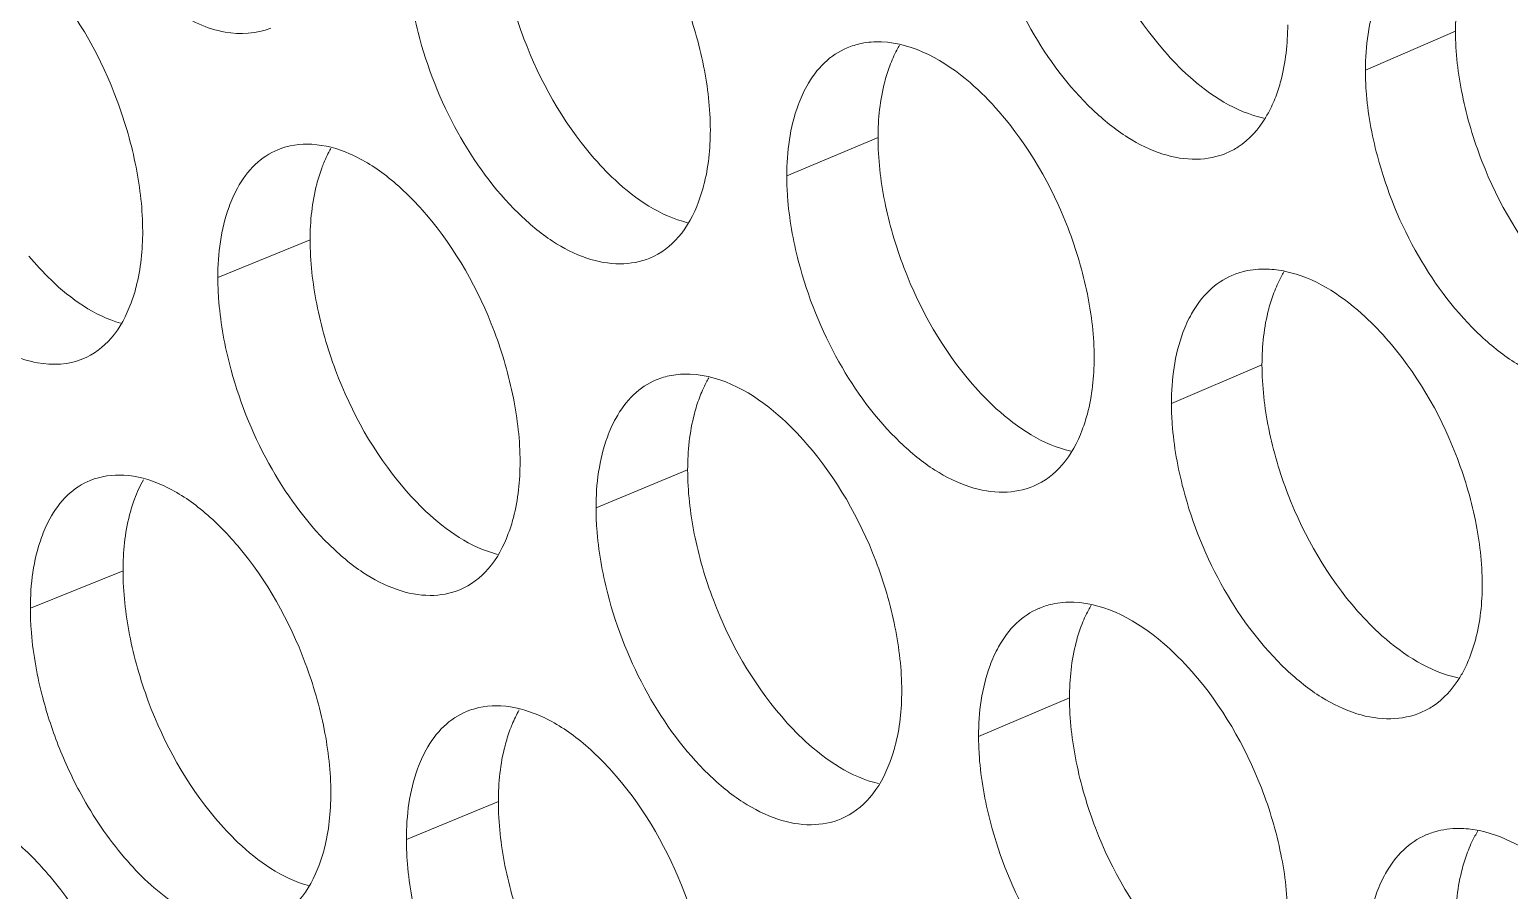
# Model space of a CAD drawing. Header units: millimetres. Extents: x 1177 to 4147, y 93 to 2194.
# Drawn here: x 2542.44 to 2555.49, y 786.15 to 793.74 of the extents above; entities that cross this region are included whole.
import ezdxf

# ---------------------------------------------------------------- set-up
doc = ezdxf.new("R2010")
doc.units = ezdxf.units.MM
doc.header["$LTSCALE"] = 0.1
doc.layers.get('0').update_dxf_attribs({"lineweight": 13})
doc.layers.add('标注', color=251, linetype='Continuous', lineweight=9)

# ---------------------------------------------------------------- blocks, each defined once
blk = doc.blocks.new('02')
at = {"layer": '标注'}
for p, q in [((4419.156, 725.169), (4418.02, 724.679)), ((4411.878, 723.828), (4410.728, 723.347)), ((4404.721, 722.539), (4403.558, 722.066)), ((4416.717, 720.966), (4415.576, 720.479)), ((4409.479, 719.643), (4408.324, 719.164)), ((4402.363, 718.37), (4401.195, 717.9)), ((4402.363, 718.37), (4401.195, 717.9)), ((4414.291, 716.769), (4413.145, 716.285)), ((4407.093, 715.463), (4405.934, 714.987)), ((4407.093, 715.463), (4405.934, 714.987))]:
    blk.add_line(p, q, dxfattribs=at)
for centre, radius, start, end in [((4411.856, 724.08), 0.952, 101.531, 112.7006), ((4416.719, 721.202), 0.968, 103.1675, 113.1121), ((4414.281, 717.013), 0.96, 102.3564, 112.9065), ((4419.171, 714.146), 0.976, 103.9644, 113.3177)]:
    blk.add_arc(centre, radius, start, end, dxfattribs=at)
for points, knots in [([(4401.34, 728.066), (4401.396, 727.847), (4401.535, 727.415), (4401.862, 726.71), (4402.332, 726.015), (4402.943, 725.428), (4403.596, 725.112), (4404.046, 725.135), (4404.224, 725.207)], [0, 0, 0, 0, 0.152387, 0.304947, 0.522872, 0.714293, 0.870269, 1, 1, 1, 1]), ([(4414.291, 728.019), (4414.291, 727.75), (4414.357, 727.19), (4414.675, 726.107), (4415.114, 725.343), (4415.489, 724.915)], [0, 0, 0, 0, 0.239131, 0.495711, 1, 1, 1, 1]), ([(4409.765, 723.923), (4409.765, 724.193), (4409.699, 724.753), (4409.384, 725.837), (4408.949, 726.603), (4408.578, 727.034)], [0, 0, 0, 0, 0.239132, 0.495807, 1, 1, 1, 1]), ([(4407.093, 726.713), (4407.093, 726.443), (4407.158, 725.884), (4407.471, 724.799), (4407.902, 724.032), (4408.271, 723.6)], [0, 0, 0, 0, 0.239345, 0.496163, 1, 1, 1, 1]), ([(4413.295, 726.453), (4413.409, 726.014), (4413.742, 725.189), (4414.389, 724.32), (4414.994, 723.827), (4415.442, 723.606), (4415.879, 723.53), (4416.156, 723.584), (4416.276, 723.635)], [0, 0, 0, 0, 0.301654, 0.585147, 0.709328, 0.817996, 0.913192, 1, 1, 1, 1]), ([(4405.934, 726.237), (4405.934, 726.15), (4405.948, 725.786), (4406.012, 725.423), (4406.081, 725.154)], [0, 0, 0, 0, 0.237945, 1, 1, 1, 1]), ([(4419.308, 726.075), (4419.282, 726.009), (4419.189, 725.716), (4419.156, 725.405), (4419.156, 725.169)], [0, 0, 0, 0, 0.230606, 1, 1, 1, 1]), ([(4402.611, 722.649), (4402.611, 722.918), (4402.546, 723.479), (4402.236, 724.564), (4401.81, 725.333), (4401.444, 725.768)], [0, 0, 0, 0, 0.239348, 0.496261, 1, 1, 1, 1]), ([(4418.275, 725.809), (4418.233, 725.733), (4418.072, 725.378), (4418.02, 724.981), (4418.02, 724.679)], [0, 0, 0, 0, 0.224262, 1, 1, 1, 1]), ([(4406.081, 725.154), (4406.194, 724.716), (4406.519, 723.892), (4407.152, 723.02), (4407.745, 722.521), (4408.183, 722.295), (4408.613, 722.213), (4408.886, 722.262), (4409.004, 722.311)], [0, 0, 0, 0, 0.303115, 0.587343, 0.711479, 0.819744, 0.914178, 1, 1, 1, 1]), ([(4416.89, 724.343), (4416.915, 724.409), (4417.008, 724.702), (4417.041, 725.012), (4417.041, 725.249)], [0, 0, 0, 0, 0.230542, 1, 1, 1, 1]), ([(4419.156, 725.169), (4419.156, 724.899), (4419.223, 724.34), (4419.545, 723.257), (4419.99, 722.495), (4420.367, 722.07)], [0, 0, 0, 0, 0.23899, 0.49541, 1, 1, 1, 1]), ([(4411.489, 724.959), (4411.384, 724.915), (4411.181, 724.779), (4411.039, 724.583), (4410.979, 724.475)], [0, 0, 0, 0, 0.479105, 1, 1, 1, 1]), ([(4413.402, 724.156), (4413.289, 724.285), (4412.887, 724.697), (4412.33, 725.018), (4411.921, 725.034)], [0, 0, 0, 0, 0.295157, 1, 1, 1, 1]), ([(4412.149, 724.991), (4412.137, 724.972), (4412.091, 724.889), (4412.052, 724.801), (4412.027, 724.734)], [0, 0, 0, 0, 0.242084, 1, 1, 1, 1]), ([(4415.489, 724.915), (4415.584, 724.806), (4415.935, 724.444), (4416.387, 724.15), (4416.741, 724.073)], [0, 0, 0, 0, 0.285359, 1, 1, 1, 1]), ([(4412.027, 724.734), (4412.002, 724.668), (4411.91, 724.375), (4411.878, 724.065), (4411.878, 723.828)], [0, 0, 0, 0, 0.230164, 1, 1, 1, 1]), ([(4418.02, 724.679), (4418.02, 724.592), (4418.034, 724.228), (4418.1, 723.866), (4418.171, 723.598)], [0, 0, 0, 0, 0.238083, 1, 1, 1, 1]), ([(4410.979, 724.475), (4410.937, 724.399), (4410.779, 724.044), (4410.728, 723.648), (4410.728, 723.347)], [0, 0, 0, 0, 0.223573, 1, 1, 1, 1]), ([(4416.762, 724.078), (4416.774, 724.099), (4416.823, 724.184), (4416.863, 724.274), (4416.89, 724.343)], [0, 0, 0, 0, 0.242095, 1, 1, 1, 1]), ([(4414.602, 721.051), (4414.602, 721.321), (4414.535, 721.88), (4414.216, 722.964), (4413.776, 723.727), (4413.402, 724.156)], [0, 0, 0, 0, 0.238989, 0.495505, 1, 1, 1, 1]), ([(4416.276, 723.635), (4416.325, 723.656), (4416.522, 723.76), (4416.675, 723.934), (4416.762, 724.078)], [0, 0, 0, 0, 0.240168, 1, 1, 1, 1]), ([(4398.991, 723.905), (4399.046, 723.686), (4399.183, 723.255), (4399.508, 722.549), (4399.975, 721.854), (4400.581, 721.266), (4401.229, 720.947), (4401.678, 720.967), (4401.855, 721.039)], [0, 0, 0, 0, 0.152652, 0.305439, 0.523584, 0.715027, 0.870754, 1, 1, 1, 1]), ([(4409.616, 723.019), (4409.641, 723.085), (4409.733, 723.378), (4409.765, 723.687), (4409.765, 723.923)], [0, 0, 0, 0, 0.2301, 1, 1, 1, 1]), ([(4411.878, 723.828), (4411.878, 723.559), (4411.944, 722.999), (4412.26, 721.915), (4412.697, 721.15), (4413.069, 720.721)], [0, 0, 0, 0, 0.239203, 0.495862, 1, 1, 1, 1]), ([(4404.314, 723.676), (4404.209, 723.633), (4404.005, 723.497), (4403.864, 723.3), (4403.804, 723.191)], [0, 0, 0, 0, 0.477633, 1, 1, 1, 1]), ([(4406.187, 722.856), (4406.042, 723.025), (4405.748, 723.321), (4405.257, 723.638), (4404.765, 723.774), (4404.448, 723.731), (4404.314, 723.676)], [0, 0, 0, 0, 0.307488, 0.573733, 0.799889, 1, 1, 1, 1]), ([(4404.982, 723.69), (4404.948, 723.632), (4404.909, 723.55), (4404.876, 723.466), (4404.868, 723.444)], [0, 0, 0, 0, 0.741798, 1, 1, 1, 1]), ([(4408.271, 723.6), (4408.363, 723.493), (4408.701, 723.136), (4409.133, 722.841), (4409.476, 722.756)], [0, 0, 0, 0, 0.285343, 1, 1, 1, 1]), ([(4404.868, 723.444), (4404.843, 723.378), (4404.753, 723.084), (4404.721, 722.775), (4404.721, 722.539)], [0, 0, 0, 0, 0.229724, 1, 1, 1, 1]), ([(4418.171, 723.598), (4418.287, 723.158), (4418.626, 722.332), (4419.282, 721.466), (4419.895, 720.976), (4420.348, 720.759), (4420.791, 720.687), (4421.07, 720.743), (4421.191, 720.796)], [0, 0, 0, 0, 0.30069, 0.583702, 0.707914, 0.81685, 0.912547, 1, 1, 1, 1]), ([(4410.728, 723.347), (4410.728, 723.26), (4410.742, 722.895), (4410.807, 722.534), (4410.877, 722.265)], [0, 0, 0, 0, 0.238, 1, 1, 1, 1]), ([(4403.804, 723.191), (4403.763, 723.115), (4403.607, 722.76), (4403.558, 722.366), (4403.558, 722.066)], [0, 0, 0, 0, 0.222904, 1, 1, 1, 1]), ([(4407.367, 719.743), (4407.367, 720.012), (4407.301, 720.572), (4406.988, 721.657), (4406.555, 722.424), (4406.187, 722.856)], [0, 0, 0, 0, 0.239204, 0.495958, 1, 1, 1, 1]), ([(4409.004, 722.311), (4409.142, 722.368), (4409.405, 722.571), (4409.557, 722.86), (4409.616, 723.019)], [0, 0, 0, 0, 0.467218, 1, 1, 1, 1]), ([(4402.465, 721.745), (4402.49, 721.811), (4402.58, 722.104), (4402.611, 722.413), (4402.611, 722.649)], [0, 0, 0, 0, 0.22966, 1, 1, 1, 1]), ([(4404.721, 722.539), (4404.721, 722.269), (4404.786, 721.709), (4405.096, 720.624), (4405.525, 719.856), (4405.893, 719.423)], [0, 0, 0, 0, 0.239417, 0.496314, 1, 1, 1, 1]), ([(4401.176, 722.336), (4401.264, 722.231), (4401.588, 721.878), (4402.002, 721.584), (4402.333, 721.49)], [0, 0, 0, 0, 0.285256, 1, 1, 1, 1]), ([(4410.877, 722.265), (4410.991, 721.826), (4411.321, 721.001), (4411.963, 720.131), (4412.564, 719.636), (4413.009, 719.414), (4413.444, 719.335), (4413.719, 719.387), (4413.839, 719.438)], [0, 0, 0, 0, 0.302139, 0.585875, 0.710041, 0.818575, 0.913518, 1, 1, 1, 1]), ([(4416.994, 722.137), (4416.982, 722.116), (4416.934, 722.031), (4416.894, 721.942), (4416.867, 721.873)], [0, 0, 0, 0, 0.242079, 1, 1, 1, 1]), ([(4418.279, 721.301), (4418.183, 721.41), (4417.827, 721.772), (4417.372, 722.066), (4417.015, 722.142)], [0, 0, 0, 0, 0.285173, 1, 1, 1, 1]), ([(4403.558, 722.066), (4403.558, 721.979), (4403.572, 721.614), (4403.635, 721.252), (4403.704, 720.982)], [0, 0, 0, 0, 0.237919, 1, 1, 1, 1]), ([(4416.339, 722.092), (4416.234, 722.048), (4416.032, 721.911), (4415.89, 721.716), (4415.83, 721.609)], [0, 0, 0, 0, 0.480026, 1, 1, 1, 1]), ([(4401.855, 721.039), (4401.992, 721.094), (4402.256, 721.297), (4402.406, 721.586), (4402.465, 721.745)], [0, 0, 0, 0, 0.465305, 1, 1, 1, 1]), ([(4416.867, 721.873), (4416.842, 721.806), (4416.749, 721.513), (4416.717, 721.203), (4416.717, 720.966)], [0, 0, 0, 0, 0.230459, 1, 1, 1, 1]), ([(4415.83, 721.609), (4415.787, 721.533), (4415.627, 721.177), (4415.576, 720.781), (4415.576, 720.479)], [0, 0, 0, 0, 0.22403, 1, 1, 1, 1]), ([(4419.493, 718.202), (4419.493, 718.471), (4419.425, 719.031), (4419.102, 720.113), (4418.657, 720.875), (4418.279, 721.301)], [0, 0, 0, 0, 0.238846, 0.495203, 1, 1, 1, 1]), ([(4414.452, 720.146), (4414.477, 720.212), (4414.57, 720.505), (4414.602, 720.815), (4414.602, 721.051)], [0, 0, 0, 0, 0.230395, 1, 1, 1, 1]), ([(4403.704, 720.982), (4403.816, 720.544), (4404.139, 719.72), (4404.767, 718.848), (4405.356, 718.347), (4405.791, 718.12), (4406.218, 718.035), (4406.49, 718.083), (4406.608, 718.131)], [0, 0, 0, 0, 0.303606, 0.588083, 0.712204, 0.820335, 0.914512, 1, 1, 1, 1]), ([(4410.983, 719.967), (4410.871, 720.097), (4410.472, 720.508), (4409.918, 720.832), (4409.51, 720.848)], [0, 0, 0, 0, 0.295598, 1, 1, 1, 1]), ([(4409.746, 720.802), (4409.735, 720.783), (4409.69, 720.701), (4409.652, 720.615), (4409.627, 720.548)], [0, 0, 0, 0, 0.242093, 1, 1, 1, 1]), ([(4416.717, 720.966), (4416.717, 720.697), (4416.783, 720.137), (4417.103, 719.054), (4417.545, 718.291), (4417.921, 717.864)], [0, 0, 0, 0, 0.23906, 0.495561, 1, 1, 1, 1]), ([(4409.084, 720.776), (4408.978, 720.732), (4408.775, 720.596), (4408.634, 720.4), (4408.574, 720.291)], [0, 0, 0, 0, 0.478627, 1, 1, 1, 1]), ([(4413.069, 720.721), (4413.163, 720.613), (4413.51, 720.252), (4413.955, 719.958), (4414.306, 719.878)], [0, 0, 0, 0, 0.285361, 1, 1, 1, 1]), ([(4409.627, 720.548), (4409.602, 720.482), (4409.511, 720.189), (4409.479, 719.879), (4409.479, 719.643)], [0, 0, 0, 0, 0.230017, 1, 1, 1, 1]), ([(4415.576, 720.479), (4415.576, 720.393), (4415.59, 720.028), (4415.656, 719.666), (4415.726, 719.398)], [0, 0, 0, 0, 0.238055, 1, 1, 1, 1]), ([(4408.574, 720.291), (4408.532, 720.216), (4408.375, 719.86), (4408.324, 719.465), (4408.324, 719.164)], [0, 0, 0, 0, 0.223347, 1, 1, 1, 1]), ([(4413.839, 719.438), (4413.976, 719.496), (4414.239, 719.699), (4414.392, 719.987), (4414.452, 720.146)], [0, 0, 0, 0, 0.468447, 1, 1, 1, 1]), ([(4412.177, 716.859), (4412.177, 717.129), (4412.11, 717.689), (4411.793, 718.773), (4411.355, 719.537), (4410.983, 719.967)], [0, 0, 0, 0, 0.23906, 0.495656, 1, 1, 1, 1]), ([(4407.219, 718.839), (4407.244, 718.905), (4407.335, 719.197), (4407.367, 719.507), (4407.367, 719.743)], [0, 0, 0, 0, 0.229953, 1, 1, 1, 1]), ([(4401.95, 719.509), (4401.844, 719.467), (4401.64, 719.331), (4401.499, 719.134), (4401.44, 719.024)], [0, 0, 0, 0, 0.477116, 1, 1, 1, 1]), ([(4401.95, 719.509), (4401.844, 719.467), (4401.64, 719.331), (4401.499, 719.134), (4401.44, 719.024)], [0, 0, 0, 0, 0.477116, 1, 1, 1, 1]), ([(4403.809, 718.684), (4403.666, 718.853), (4403.374, 719.149), (4402.886, 719.467), (4402.398, 719.605), (4402.083, 719.563), (4401.95, 719.509)], [0, 0, 0, 0, 0.307992, 0.574392, 0.80034, 1, 1, 1, 1]), ([(4403.809, 718.684), (4403.666, 718.853), (4403.374, 719.149), (4402.886, 719.467), (4402.398, 719.605), (4402.083, 719.563), (4401.95, 719.509)], [0, 0, 0, 0, 0.307992, 0.574392, 0.80034, 1, 1, 1, 1]), ([(4409.479, 719.643), (4409.479, 719.373), (4409.544, 718.813), (4409.858, 717.729), (4410.293, 716.963), (4410.664, 716.533)], [0, 0, 0, 0, 0.239274, 0.496012, 1, 1, 1, 1]), ([(4405.893, 719.423), (4405.983, 719.317), (4406.316, 718.961), (4406.742, 718.666), (4407.081, 718.578)], [0, 0, 0, 0, 0.285322, 1, 1, 1, 1]), ([(4415.726, 719.398), (4415.842, 718.959), (4416.177, 718.132), (4416.829, 717.265), (4417.438, 716.773), (4417.888, 716.555), (4418.328, 716.48), (4418.606, 716.536), (4418.727, 716.588)], [0, 0, 0, 0, 0.301171, 0.584422, 0.708619, 0.817421, 0.912868, 1, 1, 1, 1]), ([(4402.508, 719.275), (4402.484, 719.209), (4402.394, 718.916), (4402.363, 718.606), (4402.363, 718.37)], [0, 0, 0, 0, 0.229578, 1, 1, 1, 1]), ([(4402.508, 719.275), (4402.484, 719.209), (4402.394, 718.916), (4402.363, 718.606), (4402.363, 718.37)], [0, 0, 0, 0, 0.229578, 1, 1, 1, 1]), ([(4408.324, 719.164), (4408.324, 719.077), (4408.339, 718.713), (4408.403, 718.351), (4408.472, 718.082)], [0, 0, 0, 0, 0.237972, 1, 1, 1, 1]), ([(4401.44, 719.024), (4401.399, 718.949), (4401.244, 718.594), (4401.195, 718.2), (4401.195, 717.9)], [0, 0, 0, 0, 0.222686, 1, 1, 1, 1]), ([(4401.44, 719.024), (4401.399, 718.949), (4401.244, 718.594), (4401.195, 718.2), (4401.195, 717.9)], [0, 0, 0, 0, 0.222686, 1, 1, 1, 1]), ([(4406.608, 718.131), (4406.745, 718.188), (4407.009, 718.391), (4407.16, 718.679), (4407.219, 718.839)], [0, 0, 0, 0, 0.46659, 1, 1, 1, 1]), ([(4404.982, 715.568), (4404.982, 715.838), (4404.917, 716.398), (4404.605, 717.483), (4404.176, 718.25), (4403.809, 718.684)], [0, 0, 0, 0, 0.239276, 0.49611, 1, 1, 1, 1]), ([(4404.982, 715.568), (4404.982, 715.838), (4404.917, 716.398), (4404.605, 717.483), (4404.176, 718.25), (4403.809, 718.684)], [0, 0, 0, 0, 0.239276, 0.49611, 1, 1, 1, 1]), ([(4402.363, 718.37), (4402.363, 718.101), (4402.427, 717.54), (4402.736, 716.455), (4403.162, 715.686), (4403.527, 715.252)], [0, 0, 0, 0, 0.239489, 0.496465, 1, 1, 1, 1]), ([(4402.363, 718.37), (4402.363, 718.101), (4402.427, 717.54), (4402.736, 716.455), (4403.162, 715.686), (4403.527, 715.252)], [0, 0, 0, 0, 0.239489, 0.496465, 1, 1, 1, 1]), ([(4419.341, 717.296), (4419.366, 717.362), (4419.46, 717.655), (4419.493, 717.965), (4419.493, 718.202)], [0, 0, 0, 0, 0.23069, 1, 1, 1, 1]), ([(4408.472, 718.082), (4408.585, 717.643), (4408.913, 716.818), (4409.551, 715.948), (4410.148, 715.451), (4410.589, 715.227), (4411.022, 715.146), (4411.296, 715.197), (4411.415, 715.247)], [0, 0, 0, 0, 0.302626, 0.586607, 0.710758, 0.819158, 0.913847, 1, 1, 1, 1]), ([(4401.195, 717.9), (4401.195, 717.813), (4401.209, 717.448), (4401.272, 717.086), (4401.34, 716.816)], [0, 0, 0, 0, 0.237892, 1, 1, 1, 1]), ([(4401.195, 717.9), (4401.195, 717.813), (4401.209, 717.448), (4401.272, 717.086), (4401.34, 716.816)], [0, 0, 0, 0, 0.237892, 1, 1, 1, 1]), ([(4413.907, 717.898), (4413.802, 717.853), (4413.6, 717.717), (4413.458, 717.522), (4413.398, 717.414)], [0, 0, 0, 0, 0.479572, 1, 1, 1, 1]), ([(4415.834, 717.101), (4415.72, 717.23), (4415.315, 717.641), (4414.756, 717.96), (4414.345, 717.975)], [0, 0, 0, 0, 0.29472, 1, 1, 1, 1]), ([(4414.565, 717.936), (4414.553, 717.916), (4414.506, 717.832), (4414.466, 717.744), (4414.44, 717.675)], [0, 0, 0, 0, 0.242079, 1, 1, 1, 1]), ([(4417.921, 717.864), (4418.018, 717.755), (4418.373, 717.391), (4418.831, 717.098), (4419.189, 717.023)], [0, 0, 0, 0, 0.28535, 1, 1, 1, 1]), ([(4414.44, 717.675), (4414.415, 717.609), (4414.323, 717.316), (4414.291, 717.006), (4414.291, 716.769)], [0, 0, 0, 0, 0.230311, 1, 1, 1, 1]), ([(4413.398, 717.414), (4413.356, 717.338), (4413.196, 716.983), (4413.145, 716.586), (4413.145, 716.285)], [0, 0, 0, 0, 0.2238, 1, 1, 1, 1]), ([(4419.211, 717.028), (4419.223, 717.048), (4419.273, 717.135), (4419.314, 717.225), (4419.341, 717.296)], [0, 0, 0, 0, 0.242099, 1, 1, 1, 1]), ([(4417.041, 713.999), (4417.041, 714.268), (4416.974, 714.827), (4416.653, 715.911), (4416.21, 716.673), (4415.834, 717.101)], [0, 0, 0, 0, 0.238918, 0.495354, 1, 1, 1, 1]), ([(4418.727, 716.588), (4418.776, 716.609), (4418.971, 716.713), (4419.124, 716.885), (4419.211, 717.028)], [0, 0, 0, 0, 0.240491, 1, 1, 1, 1]), ([(4401.34, 716.816), (4401.396, 716.597), (4401.535, 716.165), (4401.862, 715.46), (4402.332, 714.765), (4402.943, 714.178), (4403.596, 713.862), (4404.046, 713.885), (4404.224, 713.957)], [0, 0, 0, 0, 0.152387, 0.304947, 0.522872, 0.714293, 0.870269, 1, 1, 1, 1]), ([(4401.34, 716.816), (4401.396, 716.597), (4401.535, 716.165), (4401.862, 715.46), (4402.332, 714.765), (4402.943, 714.178), (4403.596, 713.862), (4404.046, 713.885), (4404.224, 713.957)], [0, 0, 0, 0, 0.152387, 0.304947, 0.522872, 0.714293, 0.870269, 1, 1, 1, 1]), ([(4412.027, 715.954), (4412.052, 716.02), (4412.145, 716.313), (4412.177, 716.623), (4412.177, 716.859)], [0, 0, 0, 0, 0.230247, 1, 1, 1, 1]), ([(4414.291, 716.769), (4414.291, 716.5), (4414.357, 715.94), (4414.675, 714.857), (4415.114, 714.093), (4415.489, 713.665)], [0, 0, 0, 0, 0.239131, 0.495711, 1, 1, 1, 1]), ([(4406.692, 716.598), (4406.587, 716.555), (4406.383, 716.419), (4406.242, 716.222), (4406.182, 716.113)], [0, 0, 0, 0, 0.478136, 1, 1, 1, 1]), ([(4406.692, 716.598), (4406.587, 716.555), (4406.383, 716.419), (4406.242, 716.222), (4406.182, 716.113)], [0, 0, 0, 0, 0.478136, 1, 1, 1, 1]), ([(4408.578, 715.784), (4408.433, 715.953), (4408.136, 716.249), (4407.641, 716.564), (4407.146, 716.699), (4406.827, 716.654), (4406.692, 716.598)], [0, 0, 0, 0, 0.30699, 0.573081, 0.799443, 1, 1, 1, 1]), ([(4408.578, 715.784), (4408.433, 715.953), (4408.136, 716.249), (4407.641, 716.564), (4407.146, 716.699), (4406.827, 716.654), (4406.692, 716.598)], [0, 0, 0, 0, 0.30699, 0.573081, 0.799443, 1, 1, 1, 1]), ([(4407.357, 716.618), (4407.323, 716.559), (4407.283, 716.476), (4407.249, 716.39), (4407.24, 716.368)], [0, 0, 0, 0, 0.741765, 1, 1, 1, 1]), ([(4407.357, 716.618), (4407.323, 716.559), (4407.283, 716.476), (4407.249, 716.39), (4407.24, 716.368)], [0, 0, 0, 0, 0.741765, 1, 1, 1, 1]), ([(4410.664, 716.533), (4410.756, 716.425), (4411.099, 716.066), (4411.537, 715.771), (4411.884, 715.689)], [0, 0, 0, 0, 0.285356, 1, 1, 1, 1]), ([(4407.24, 716.368), (4407.216, 716.302), (4407.125, 716.009), (4407.093, 715.699), (4407.093, 715.463)], [0, 0, 0, 0, 0.229871, 1, 1, 1, 1]), ([(4407.24, 716.368), (4407.216, 716.302), (4407.125, 716.009), (4407.093, 715.699), (4407.093, 715.463)], [0, 0, 0, 0, 0.229871, 1, 1, 1, 1]), ([(4413.145, 716.285), (4413.145, 716.199), (4413.16, 715.834), (4413.224, 715.472), (4413.295, 715.203)], [0, 0, 0, 0, 0.238027, 1, 1, 1, 1]), ([(4406.182, 716.113), (4406.141, 716.038), (4405.984, 715.683), (4405.934, 715.288), (4405.934, 714.987)], [0, 0, 0, 0, 0.223124, 1, 1, 1, 1]), ([(4406.182, 716.113), (4406.141, 716.038), (4405.984, 715.683), (4405.934, 715.288), (4405.934, 714.987)], [0, 0, 0, 0, 0.223124, 1, 1, 1, 1]), ([(4411.415, 715.247), (4411.552, 715.304), (4411.815, 715.507), (4411.967, 715.796), (4412.027, 715.954)], [0, 0, 0, 0, 0.467837, 1, 1, 1, 1]), ([(4409.765, 712.673), (4409.765, 712.943), (4409.699, 713.503), (4409.384, 714.587), (4408.949, 715.353), (4408.578, 715.784)], [0, 0, 0, 0, 0.239132, 0.495807, 1, 1, 1, 1]), ([(4409.765, 712.673), (4409.765, 712.943), (4409.699, 713.503), (4409.384, 714.587), (4408.949, 715.353), (4408.578, 715.784)], [0, 0, 0, 0, 0.239132, 0.495807, 1, 1, 1, 1]), ([(4401.444, 714.518), (4401.302, 714.687), (4401.013, 714.983), (4400.53, 715.301), (4400.045, 715.442), (4399.731, 715.401), (4399.599, 715.348)], [0, 0, 0, 0, 0.3085, 0.575059, 0.800797, 1, 1, 1, 1]), ([(4404.835, 714.664), (4404.86, 714.73), (4404.951, 715.023), (4404.982, 715.332), (4404.982, 715.568)], [0, 0, 0, 0, 0.229806, 1, 1, 1, 1]), ([(4404.835, 714.664), (4404.86, 714.73), (4404.951, 715.023), (4404.982, 715.332), (4404.982, 715.568)], [0, 0, 0, 0, 0.229806, 1, 1, 1, 1]), ([(4407.093, 715.463), (4407.093, 715.193), (4407.158, 714.634), (4407.471, 713.549), (4407.902, 712.782), (4408.271, 712.35)], [0, 0, 0, 0, 0.239345, 0.496163, 1, 1, 1, 1]), ([(4407.093, 715.463), (4407.093, 715.193), (4407.158, 714.634), (4407.471, 713.549), (4407.902, 712.782), (4408.271, 712.35)], [0, 0, 0, 0, 0.239345, 0.496163, 1, 1, 1, 1]), ([(4403.527, 715.252), (4403.617, 715.146), (4403.945, 714.792), (4404.365, 714.497), (4404.7, 714.406)], [0, 0, 0, 0, 0.285293, 1, 1, 1, 1]), ([(4403.527, 715.252), (4403.617, 715.146), (4403.945, 714.792), (4404.365, 714.497), (4404.7, 714.406)], [0, 0, 0, 0, 0.285293, 1, 1, 1, 1]), ([(4413.295, 715.203), (4413.409, 714.764), (4413.742, 713.939), (4414.389, 713.07), (4414.994, 712.577), (4415.442, 712.356), (4415.879, 712.28), (4416.156, 712.334), (4416.276, 712.385)], [0, 0, 0, 0, 0.301654, 0.585147, 0.709328, 0.817996, 0.913192, 1, 1, 1, 1]), ([(4418.784, 715.043), (4418.68, 714.998), (4418.478, 714.861), (4418.336, 714.666), (4418.275, 714.559)], [0, 0, 0, 0, 0.48047, 1, 1, 1, 1]), ([(4419.437, 715.093), (4419.425, 715.072), (4419.375, 714.986), (4419.334, 714.896), (4419.308, 714.825)], [0, 0, 0, 0, 0.242083, 1, 1, 1, 1]), ([(4420.738, 714.257), (4420.64, 714.367), (4420.28, 714.73), (4419.819, 715.023), (4419.459, 715.097)], [0, 0, 0, 0, 0.285164, 1, 1, 1, 1]), ([(4405.934, 714.987), (4405.934, 714.9), (4405.948, 714.536), (4406.012, 714.173), (4406.081, 713.904)], [0, 0, 0, 0, 0.237945, 1, 1, 1, 1]), ([(4405.934, 714.987), (4405.934, 714.9), (4405.948, 714.536), (4406.012, 714.173), (4406.081, 713.904)], [0, 0, 0, 0, 0.237945, 1, 1, 1, 1]), ([(4404.224, 713.957), (4404.362, 714.013), (4404.626, 714.216), (4404.776, 714.505), (4404.835, 714.664)], [0, 0, 0, 0, 0.465952, 1, 1, 1, 1]), ([(4404.224, 713.957), (4404.362, 714.013), (4404.626, 714.216), (4404.776, 714.505), (4404.835, 714.664)], [0, 0, 0, 0, 0.465952, 1, 1, 1, 1]), ([(4419.308, 714.825), (4419.282, 714.759), (4419.189, 714.466), (4419.156, 714.155), (4419.156, 713.919)], [0, 0, 0, 0, 0.230606, 1, 1, 1, 1]), ([(4402.611, 711.399), (4402.611, 711.668), (4402.546, 712.229), (4402.236, 713.314), (4401.81, 714.083), (4401.444, 714.518)], [0, 0, 0, 0, 0.239348, 0.496261, 1, 1, 1, 1]), ([(4418.275, 714.559), (4418.233, 714.483), (4418.072, 714.128), (4418.02, 713.731), (4418.02, 713.429)], [0, 0, 0, 0, 0.224262, 1, 1, 1, 1])]:
    blk.add_open_spline(points, degree=3, knots=knots, dxfattribs=at)
for points in [[(4411.921, 725.034), (4411.836, 725.037), (4411.749, 725.031), (4411.666, 725.014)], [(4416.782, 722.172), (4416.687, 722.175), (4416.591, 722.166), (4416.499, 722.145)], [(4417.015, 722.142), (4416.939, 722.159), (4416.86, 722.169), (4416.782, 722.172)], [(4409.27, 720.831), (4409.206, 720.819), (4409.143, 720.801), (4409.084, 720.776)], [(4409.51, 720.848), (4409.43, 720.851), (4409.349, 720.846), (4409.27, 720.831)], [(4402.62, 719.518), (4402.576, 719.44), (4402.539, 719.358), (4402.508, 719.275)], [(4402.62, 719.518), (4402.576, 719.44), (4402.539, 719.358), (4402.508, 719.275)], [(4414.345, 717.975), (4414.255, 717.978), (4414.163, 717.971), (4414.075, 717.951)], [(4419.233, 715.124), (4419.133, 715.127), (4419.032, 715.118), (4418.935, 715.094)], [(4419.459, 715.097), (4419.384, 715.113), (4419.308, 715.122), (4419.233, 715.124)]]:
    blk.add_open_spline(points, degree=3, dxfattribs=at)

msp = doc.modelspace()

# ---------------------------------------------------------------- block references
at = {"xscale": 0.7, "yscale": 0.7, "zscale": 0.7}
msp.add_blockref('02', (-538.391, 286.112), dxfattribs=at)

doc.saveas('drawing.dxf')
